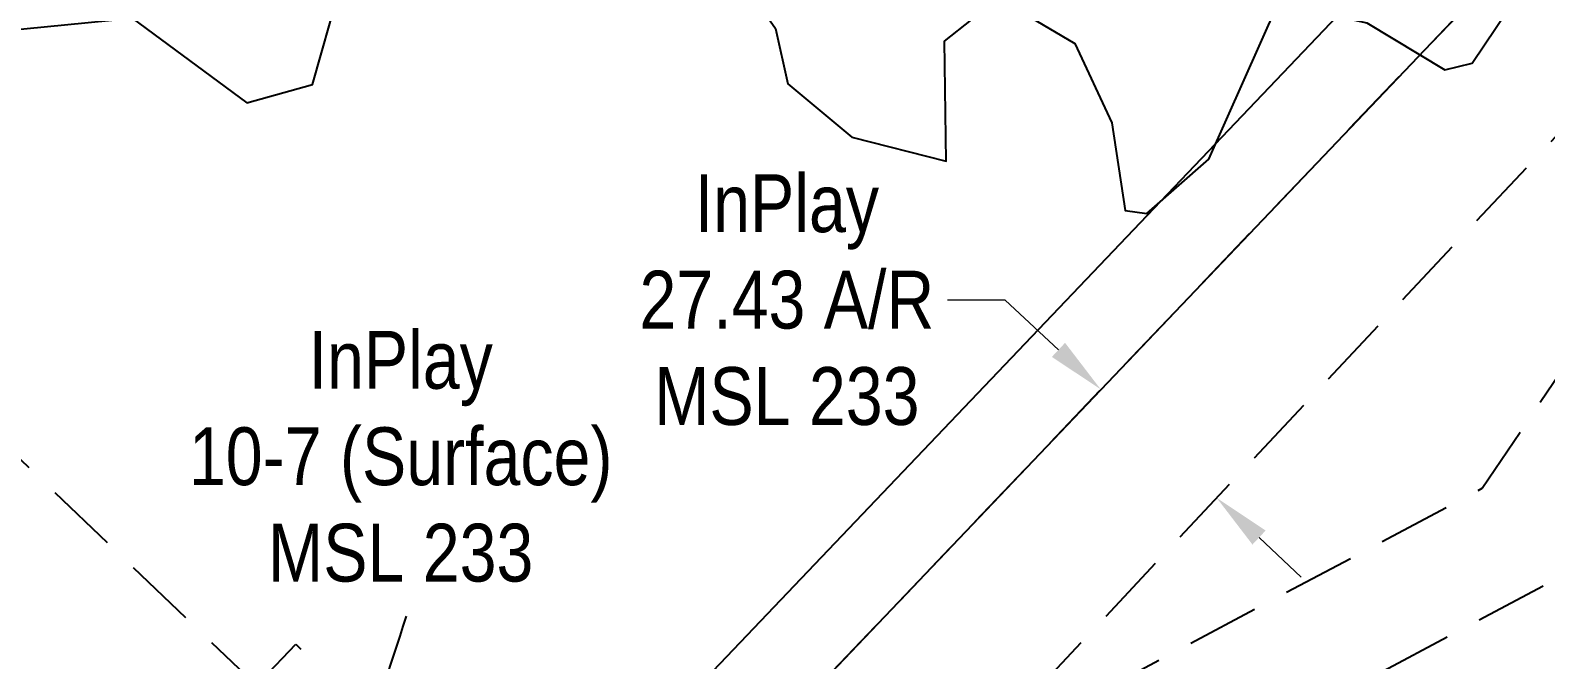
# Model space of a CAD drawing. Extents: x 611267 to 619164, y 5877763 to 5883089.
# Drawn here: x 613697.6 to 613959.5, y 5878283.4 to 5878392.2 of the extents above; entities that cross this region are included whole.
import ezdxf

# ---------------------------------------------------------------- set-up
doc = ezdxf.new("R2010")
doc.units = 0
doc.header["$LTSCALE"] = 5
doc.header["$PDSIZE"] = 0.5
doc.linetypes.add('foc-ACCESSROAD', pattern=[3.75, 2.5, -1.25])
doc.linetypes.add('foc-FLOWLINE', pattern=[3.75, 2.5, -1.25])
doc.layers.get('Defpoints').update_dxf_attribs({"color": 9})
doc.layers.add('C-AR-T', color=13, linetype='Continuous', lineweight=9)
doc.layers.add('C-WS-T', color=13, linetype='Continuous', lineweight=9)
for name, color, linetype in [('C-RW', 13, 'Continuous'), ('C-WS', 13, 'foc-ACCESSROAD'), ('F-EZE', 190, 'foc-FLOWLINE'), ('T-WATER', 160, 'Continuous')]:
    doc.layers.add(name, color=color, linetype=linetype)
doc.styles.add('80CG', font='ARIALN.TTF', dxfattribs={"height": 10})
doc.styles.add('foc-LtypeFont', font='ARIALN.TTF', dxfattribs={"height": 7.349999999999999})
doc.linetypes.add('foc-TOPO-flowdirection-NOLINE', pattern='A,0,[">",foc-LtypeFont,S=0.3,R=0,X=0,Y=-0.945],-20,[">",foc-LtypeFont,S=0.3,R=0,X=0,Y=-0.945],0', length=20)
doc.dimstyles.new('Compass 5 000', dxfattribs={"dimscale": 5, "dimtxt": 9, "dimasz": 2, "dimexe": 0.2, "dimexo": 0.0625, "dimgap": 0.5, "dimtad": 0, "dimtih": 1, "dimtoh": 1, "dimzin": 0, "dimdsep": 46, "dimtxsty": '80CG', "dimcen": 0.1, "dimse1": 1, "dimse2": 1, "dimclrd": 256, "dimclrt": 256, "dimaunit": 1, "dimadec": 4, "dimazin": 0, "dimtfac": 0.06, "dimtofl": 0, "dimtmove": 0, "dimatfit": 1, "dimfxl": 0.2, "dimtolj": 1, "dimtzin": 0, "dimlwd": -1, "dimarcsym": 0})

# ---------------------------------------------------------------- blocks, each defined once
blk = doc.blocks.new('*D373')
at = {"layer": 'C-AR-T', "transparency": 16777216}
for p, q in [((613866.0951739335, 5878345.567177892), (613856.0951739331, 5878345.567177892)), ((613875.2954852493, 5878336.952697635), (613866.0951739335, 5878345.567177892)), ((613909.9609200847, 5878304.494589018), (613917.2605708153, 5878297.659744528))]:
    blk.add_line(p, q, dxfattribs=at)
for points in [[(613876.4346259977, 5878338.16930609), (613874.1563445004, 5878335.736089179), (613882.5951359803, 5878330.117853144)], [(613911.1000608332, 5878305.711197473), (613908.8217793358, 5878303.277980562), (613902.6612693537, 5878311.329433508)]]:
    blk.add_solid(points, dxfattribs=at)
at = {"layer": 'Defpoints', "color": 0, "transparency": 16777216}
for p in [(613925.4238608265, 5878375.859161973), (613945.4899941995, 5878357.070742337), (613882.5951359803, 5878330.117853144)]:
    blk.add_point(p, dxfattribs=at)
at = {"layer": 'C-AR-T', "transparency": 16777216, "insert": (613828.3598396899, 5878345.567177892), "char_height": 10, "attachment_point": 5, "style": '80CG'}
blk.add_mtext('\\A1;InPlay\\P27.43 A/R\\PMSL 233', dxfattribs=at)

msp = doc.modelspace()

# ---------------------------------------------------------------- linework, layer by layer
at = {"layer": 'C-RW', "flags": 128}
msp.add_lwpolyline([(613791.7029296295, 5878234.582522829), (613748.716683409, 5878201.398869285), (613708.5557787745, 5878157.464062763), (613693.7995121336, 5878170.952799036), (613735.1290000002, 5878216.166), (613778.2772490951, 5878249.474713223), (613792.0632926564, 5878263.953608702), (613795.6830165234, 5878260.507097811), (614081.743420481, 5878560.944178516), (614092.6025920699, 5878550.604645843), (613792.7561445509, 5878235.688669658)], close=True, dxfattribs=at)
at = {"layer": 'C-WS', "flags": 128}
msp.add_lwpolyline([(614471.7184960946, 5878840.38014743), (614401.5751100628, 5878838.624980452), (614371.4209875887, 5878837.868283758), (614208.1714796717, 5878834.062146383), (614196.0389751891, 5878833.779385222), (614196.3375122834, 5878823.075945998), (614199.8729390797, 5878696.384196089), (614227.3116837534, 5878697.149896979), (614230.3739999993, 5878587.403391751), (614179.7417447687, 5878585.97533175), (614159.5830956867, 5878585.400090864), (614139.6704748152, 5878564.337435923), (614028.5716859367, 5878445.751156054), (613860.1365738907, 5878265.965512501), (613808.2304507267, 5878210.560807788), (613904.3716112422, 5878118.856025003), (613907.9867563134, 5878115.407739577), (613915.2211311051, 5878108.507469806), (614002.8012581621, 5878024.946461371), (613995.7779851796, 5878024.779872162), (613969.4377849043, 5878024.155885435), (613963.7034791757, 5878024.019909097), (613896.2712960247, 5878088.468940867), (613885.4305824684, 5878098.827755971), (613832.6902326285, 5878149.224789734), (613789.27484509, 5878190.712826728), (613786.0139309696, 5878187.282410413), (613775.6600830676, 5878176.45600288), (613765.2589954683, 5878165.594772068), (613754.4168556039, 5878154.276538919), (613735.7142364625, 5878134.744143467), (613724.4148828475, 5878122.939050837), (613622.0696259825, 5878015.936178792), (613583.1032504981, 5878015.015831284), (613683.1371228248, 5878119.953525042), (613668.855159601, 5878133.958637688), (613663.8961097195, 5878138.831473027), (613653.6134907494, 5878148.63899869), (613639.485826809, 5878162.128692253), (613645.6684772949, 5878168.592762275), (613654.0132457392, 5878177.317886596), (613717.1312342715, 5878243.313185071), (613723.8051962443, 5878250.291525505), (613716.3719734962, 5878257.552778262), (613619.3338044236, 5878352.347288514), (613574.0805736927, 5878396.553783989), (613573.4654265146, 5878422.561381531), (613573.1668832257, 5878435.193271787), (613593.1003733062, 5878416.341385762), (613735.9896552627, 5878279.613947696), (613772.9326725651, 5878244.263394101), (613787.5777244981, 5878230.249995259), (613794.4722951724, 5878237.491069696), (614061.1142033313, 5878517.533729845), (614089.8689467792, 5878547.733614412), (614092.6025920699, 5878550.604645843), (614120.6275394377, 5878584.341254583), (614118.0766488168, 5878675.752507699), (614117.5650788116, 5878694.087732853), (614172.4385921492, 5878695.618756506), (614168.6010390539, 5878833.139662676), (614167.8350147926, 5878860.588294013), (614185.441041076, 5878860.997257171), (614200.4544728857, 5878861.346164907), (614370.7661463837, 5878865.305259983), (614400.8868215819, 5878866.061162624), (614470.9735905182, 5878867.817209874)], dxfattribs=at)
at = {"layer": 'F-EZE', "flags": 128}
msp.add_lwpolyline([(614112.9415477918, 5877911.2745408), (614105.7019844656, 5877918.288854312), (614094.9216002615, 5877928.734131864), (613995.7779851796, 5878024.779872162), (613990.7200703687, 5878029.696681708), (613911.8154073686, 5878104.906389959), (613900.9624736095, 5878115.251368829), (613783.544759651, 5878227.177601309), (613768.9079462868, 5878241.130178961), (613743.9961616914, 5878264.878200948), (613720.459123061, 5878240.145818717), (613717.1312342715, 5878243.313185071), (613709.6215182017, 5878250.459940424), (613716.3719734962, 5878257.552778262), (613735.6054716085, 5878277.763258541), (613734.8833649338, 5878278.451180018), (613735.9896552627, 5878279.613947696), (613736.946041974, 5878280.61883404), (613737.6685730283, 5878279.930822875), (613743.4726141489, 5878286.029860892), (613780.7160256573, 5878250.585989083), (613795.2116707689, 5878236.787240544), (613803.67956009, 5878228.732095522), (613811.8913760979, 5878240.276208762), (613860.1365738907, 5878265.965512501), (613948.5441024062, 5878313.039295249), (613991.2013233893, 5878376.41504357), (614028.5716859367, 5878445.751156054), (614035.4992833413, 5878458.604180214), (614046.2850097258, 5878473.828461569), (614142.2792273093, 5878587.931491172), (614120.859022798, 5878609.211598208), (614131.4026939643, 5878619.825738999), (614154.4409173925, 5878596.939284138), (614155.1437102741, 5878597.646581331), (614157.2664721387, 5878595.537330404), (614156.5636839836, 5878594.829832831), (614162.5944534211, 5878588.839166136), (614159.6582769912, 5878585.366045788), (614140.9469425151, 5878563.138585826), (614136.7256140722, 5878558.117733608), (614096.857067852, 5878510.700487617), (614052.4815929605, 5878448.067593585), (614008.7615644272, 5878366.951226572), (613962.4033891595, 5878297.894792864), (613825.5022515336, 5878224.996126919), (613818.2774483192, 5878214.839749916), (613911.2445892377, 5878126.123691317), (613914.8549879665, 5878122.674597925), (613922.0941090286, 5878115.77515155), (614015.8568560723, 5878025.25616214), (614104.9966818602, 5877939.212813381), (614115.7969824305, 5877928.787548142), (614133.8462429469, 5877911.610681043)], dxfattribs=at)
at = {"layer": 'T-WATER', "linetype": 'foc-TOPO-flowdirection-NOLINE', "flags": 128}
msp.add_lwpolyline([(613570.3598182411, 5878534.211243283), (613591.50479291, 5878532.36820659), (613594.5899344493, 5878536.750670073), (613598.010898251, 5878553.649412456), (613599.8690904627, 5878555.255694588), (613610.5519088479, 5878548.667126432), (613613.9690375489, 5878540.762197854), (613621.2790897677, 5878530.762322276), (613630.9238496423, 5878517.115556182), (613651.10715321, 5878499.733087724), (613661.2588457316, 5878471.209060779), (613668.5358280106, 5878468.927059339), (613679.2632216625, 5878468.773666415), (613686.0700969611, 5878466.297511339), (613693.0431894872, 5878456.321992585), (613685.8058574973, 5878445.440282891), (613669.1210876114, 5878441.660155199), (613670.9439918399, 5878422.714114696), (613677.0168686522, 5878405.026011477), (613684.897043544, 5878392.636525736), (613688.8560351925, 5878391.742228921), (613715.2269725716, 5878394.32417874), (613735.0301449046, 5878379.672216081), (613746.3697929455, 5878382.873752962), (613750.9499996977, 5878398.917589152), (613752.8892092407, 5878417.559222214), (613761.5228663867, 5878429.556230506), (613768.9010021931, 5878443.659484719), (613775.9462230888, 5878445.122309296), (613778.657106986, 5878436.208504192), (613778.4289176614, 5878429.946372802), (613782.2620795455, 5878419.399101129), (613789.4282241346, 5878412.885583882), (613795.7981682597, 5878411.051098839), (613799.371868185, 5878416.997613026), (613807.020823164, 5878422.112135665), (613809.0901682809, 5878414.728293156), (613808.9200480226, 5878406.563381894), (613817.5112334223, 5878398.242656087), (613822.3951602379, 5878398.272157927), (613826.3801840403, 5878392.554302891), (613828.5151780398, 5878382.968509981), (613839.5769861434, 5878373.711078924), (613855.9058657687, 5878369.558681989), (613855.575831253, 5878390.337308252), (613864.9432567189, 5878397.76801423), (613878.106207266, 5878389.945658912), (613884.5369532857, 5878376.199484881), (613886.8400068268, 5878361.077485443), (613890.5500955936, 5878360.53576477), (613901.2868181705, 5878369.913255531), (613913.2821000146, 5878396.843625681), (613928.5751498365, 5878393.490437427), (613942.0440574058, 5878385.380349925), (613946.7750107249, 5878386.535131308), (613952.9310168534, 5878395.716454088), (613952.7619690124, 5878401.31151063), (613964.0998889965, 5878410.528254019), (613969.9351194126, 5878410.644422281), (613980.6518194046, 5878404.891675652), (614025.658826254, 5878390.046156139), (614063.3420509094, 5878390.885099923), (614069.3710408388, 5878388.506613065), (614080.9298611821, 5878378.549298202), (614091.8412023641, 5878378.223129313), (614098.0758714195, 5878380.85411445), (614112.8301969481, 5878377.545463907), (614121.3958373143, 5878356.238653393), (614127.0760113599, 5878349.620670813), (614131.0281674059, 5878348.964178017), (614144.6338582658, 5878352.116287888), (614163.8029972517, 5878374.257015317), (614184.9660289767, 5878393.48132252), (614223.42282295, 5878396.310119215), (614235.0169897076, 5878402.974581402), (614249.8399917759, 5878421.113566428), (614259.7611894606, 5878423.973037051), (614281.6258495228, 5878423.858307052), (614289.3049761063, 5878414.201258005), (614296.13001788, 5878397.282094682), (614306.1298553617, 5878396.963458524), (614329.4251788013, 5878409.27657665), (614335.690998287, 5878416.793176137), (614338.0851775142, 5878424.310245137), (614338.098141872, 5878435.74922746), (614342.0322256823, 5878439.618125759), (614353.5230849282, 5878441.812229289), (614365.0381582066, 5878451.096620365), (614378.7470289245, 5878454.785330242), (614390.5078905466, 5878465.742089545), (614413.856099271, 5878473.77466057), (614417.5371152088, 5878482.107199252), (614413.3728337367, 5878497.707448523), (614414.1799972316, 5878502.555280347), (614422.6928702565, 5878506.685503703), (614431.5029326236, 5878506.891688725), (614438.1540090223, 5878503.63669774), (614444.7671941506, 5878497.700373516), (614455.8689348699, 5878496.964611585), (614463.2810268513, 5878494.150649537), (614475.5552305256, 5878486.180119494), (614471.3668582019, 5878476.87971219), (614458.952932685, 5878467.807050429), (614454.1009924705, 5878466.707026845), (614447.7859469429, 5878458.833680615), (614447.9981854156, 5878451.811601848), (614451.5739456397, 5878447.808395894), (614462.2451809071, 5878445.568186774), (614475.0709191089, 5878454.830221664), (614480.6862146322, 5878456.31026745), (614482.1960989623, 5878454.459229024)], dxfattribs=at)
at = {"layer": 'T-WATER', "flags": 128}
for points in [[(613684.897043544, 5878392.636525736), (613688.8560351925, 5878391.742228921), (613715.2269725716, 5878394.32417874), (613735.0301449046, 5878379.672216081), (613746.3697929455, 5878382.873752962), (613750.9499996977, 5878398.917589152)], [(613826.3801840403, 5878392.554302891), (613828.5151780398, 5878382.968509981), (613839.5769861434, 5878373.711078924), (613855.9058657687, 5878369.558681989), (613855.575831253, 5878390.337308252), (613864.9432567189, 5878397.76801423), (613878.106207266, 5878389.945658912), (613884.5369532857, 5878376.199484881), (613886.8400068268, 5878361.077485443), (613890.5500955936, 5878360.53576477), (613901.2868181705, 5878369.913255531), (613913.2821000146, 5878396.843625681)], [(613928.5751498365, 5878393.490437427), (613942.0440574058, 5878385.380349925), (613946.7750107249, 5878386.535131308), (613952.9310168534, 5878395.716454088)]]:
    msp.add_lwpolyline(points, dxfattribs=at)

# ---------------------------------------------------------------- texts
at = {"layer": 'C-WS-T', "insert": (613761.6230172607, 5878318.482923161), "char_height": 9.99999999999995, "attachment_point": 5, "style": '80CG'}
msp.add_mtext('\\A1;InPlay\\P10-7 (Surface)\\PMSL 233', dxfattribs=at)

# ---------------------------------------------------------------- dimensions: what is measured, and where the dimension line sits
at = {"layer": 'C-AR-T'}
dim = msp.add_linear_dim(base=(613882.5951359803, 5878330.117853144), p1=(613945.4899941996, 5878357.070742337), p2=(613925.4238608262, 5878375.859161973), angle=136.88346608847252, text='InPlay\\P27.43 A/R\\PMSL 233', dimstyle='Compass 5 000', dxfattribs=at)
dim.commit()
dim.dimension.update_dxf_attribs({"geometry": '*D373', "text_midpoint": (613828.3598396899, 5878345.567177892), "dimtype": 161})

# ---------------------------------------------------------------- leaders
at = {"layer": 'C-WS-T', "path_type": 1}
msp.add_leader([(613744.6456614552, 5878235.514639501), (613762.6335408542, 5878290.915235476)], dimstyle='Compass 5 000', override={"dimasz": 1, "dimldrblk": 'DotBlank'}, dxfattribs=at)

doc.saveas('drawing.dxf')
